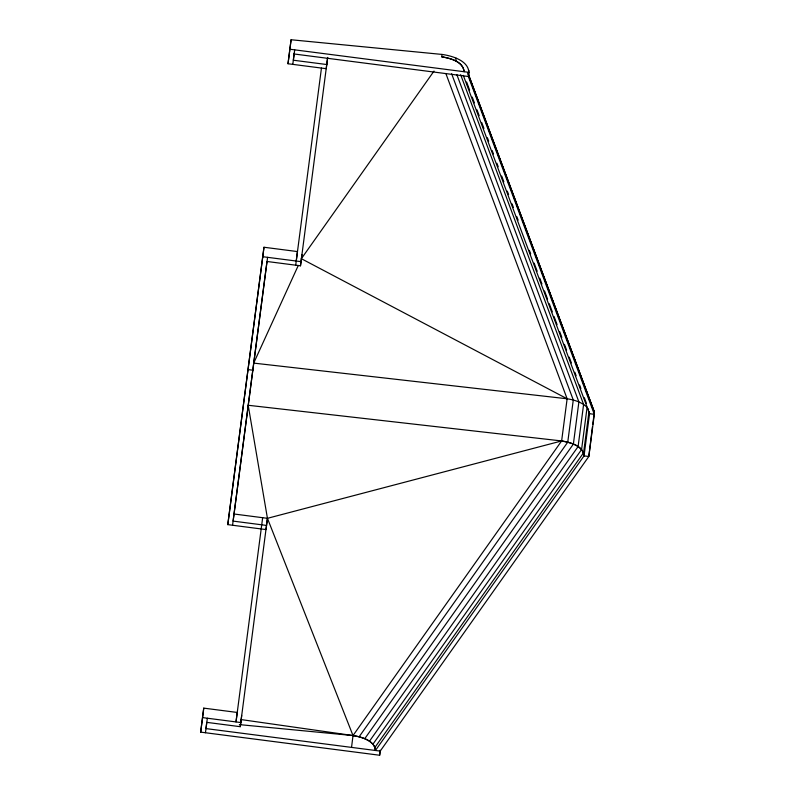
<?xml version="1.0" encoding="UTF-8"?>
<svg xmlns="http://www.w3.org/2000/svg" width="795" height="795" viewBox="0 0 795 795"><rect width="100%" height="100%" fill="white"/><g stroke="black" fill="none" stroke-linecap="round" stroke-linejoin="round"><path stroke-width="1.19" d="M468.285 73.855L593.815 410.518L594.332 414.324L588.827 456.489L380.209 751.096L379.662 755.25L200.668 732.125L203.749 708.126L237.198 712.449L236.016 721.92L262.658 517.694M200.668 732.125L203.749 708.126M241.133 719.584L353.01 735.554C361.596 737.054 374.395 740.066 375.429 750.48L584.047 455.873C583.123 445.508 570.154 442.418 561.628 440.947L248.199 405.271L267.438 518.32L266.007 529.569L227.787 524.63L263.98 247.245L297.419 251.568L296.247 261.038M227.787 524.63L263.98 247.245M267.031 261.485L300.48 265.808L327.669 57.429L326.238 68.688L288.009 63.749L291.089 39.75L442.01 54.428C453.14 55.928 472.151 61.762 468.364 76.499L594.332 414.324L589.552 413.708L463.286 75.346M288.009 63.749L291.089 39.75M206.73 722.675L205.984 728.598L380.209 751.096M266.961 261.714L233.104 521.103L266.554 525.425M294.22 53.106L293.335 60.221L326.785 64.534M206.799 722.367L240.249 726.69L241.68 715.43M300.48 265.808L301.911 254.549M351.539 747.399L353.01 735.554L561.628 440.947L567.133 398.782L445.935 73.716M441.712 56.803C450.437 58.293 462.938 61.414 464.131 71.729C463.286 61.344 450.119 58.323 441.712 56.803L442.01 54.428M205.448 732.742L207.346 718.223M232.557 525.247L267.577 257.332M292.789 64.365L294.687 49.846M295.7 265.192L321.458 68.072M240.249 726.69L267.438 518.32L561.628 440.947C570.184 442.507 582.954 445.518 584.047 455.873L588.827 456.489L592.424 426.895M455.704 61.304L456.111 58.184M380.06 750.251L379.662 755.25M294.15 53.99L468.364 76.499L468.891 70.457M298.294 265.441L253.704 363.106L567.133 398.782C574.338 399.905 581.781 402.121 587.088 407.378L581.582 449.533L372.964 744.15L375.002 747.31L375.429 750.48M588.966 411.74L583.61 452.703L375.002 747.31M584.047 455.873L589.552 413.708L589.264 411.601M593.497 412.933L593.815 410.518L467.728 73.1M592.742 424.49L594.004 414.851M434 71.093L301.365 258.703L567.133 398.782M239.365 724.613L353.01 735.554L359.141 736.756L567.759 442.149L573.274 399.984L451.63 73.766M359.141 736.756L364.756 738.684L573.374 444.077L578.889 401.912L456.817 74.531M364.756 738.684L369.476 741.208L578.094 446.591L583.6 404.436L460.663 74.73M289.907 49.23L468.911 72.345M262.797 256.715L301.027 261.654M248.04 369.596L252.82 370.212M233.988 513.997L267.438 518.32L353.01 735.554M202.566 717.607L240.796 722.546M369.476 741.208L372.964 744.15M587.088 407.378L588.618 409.753M468.354 74.611L594.322 412.436M466.615 81.994L469.646 90.123M472.25 97.089L474.406 102.893M477.01 109.859L479.176 115.663M481.77 122.629L483.936 128.432M487.395 137.724L488.696 141.202M492.155 150.494L493.457 153.972M496.915 163.263L498.217 166.741M501.685 176.033L503.841 181.836M507.309 191.128L508.611 194.606M512.069 203.898L513.371 207.376M516.83 216.667L518.131 220.145M529.381 250.336L530.682 253.814M534.151 263.105L537.181 271.224M539.775 278.19L541.942 283.994M544.535 290.96L547.566 299.089M549.295 303.73L552.326 311.859M554.055 316.509L557.086 324.628M559.69 331.595L561.846 337.398M564.45 344.364L566.616 350.168M569.21 357.134L571.376 362.937M574.835 372.229L576.136 375.717M579.595 384.999L580.897 388.487M584.365 397.768L586.521 403.572"/></g></svg>
